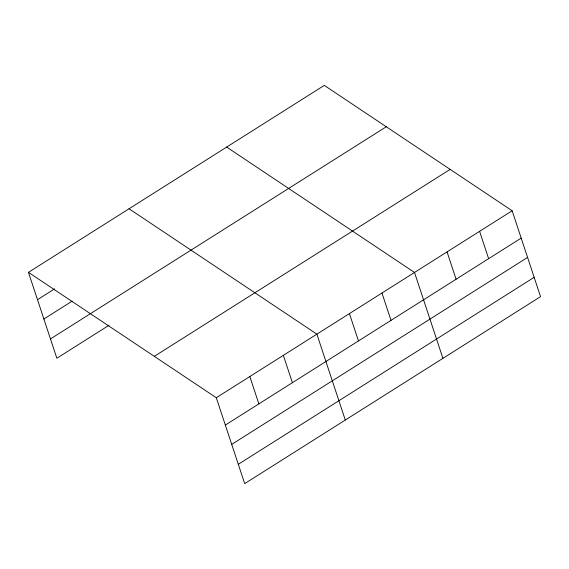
<?xml version="1.0" encoding="UTF-8"?>
<svg xmlns="http://www.w3.org/2000/svg" width="569" height="569" viewBox="0 0 569 569"><rect width="100%" height="100%" fill="white"/><g stroke="black" fill="none" stroke-linecap="round" stroke-linejoin="round"><path stroke-width="0.85" d="M28.45 272.352L324.302 85.378L512.143 210.758L540.55 296.648L244.698 483.622L216.291 397.731L28.45 272.352L56.857 358.242L109.013 325.283M37.49 299.692L54.631 288.867M43.884 319.017L72.199 301.122M50.463 338.925L386.287 126.752M154.306 356.35L450.157 169.384M216.291 397.731L512.143 210.758M225.338 425.071L521.19 238.098M231.725 444.396L527.577 257.423M238.311 464.304L534.163 277.331M226.668 147.079L414.509 272.459L442.917 358.349M129.042 208.78L316.883 334.159L345.291 420.05M479.603 231.327L488.643 258.667M447.056 251.889L456.096 279.237M381.97 293.028L391.01 320.368M349.423 313.59L358.47 340.938M283.355 355.348L292.395 382.695M249.819 376.536L258.867 403.883"/></g></svg>
